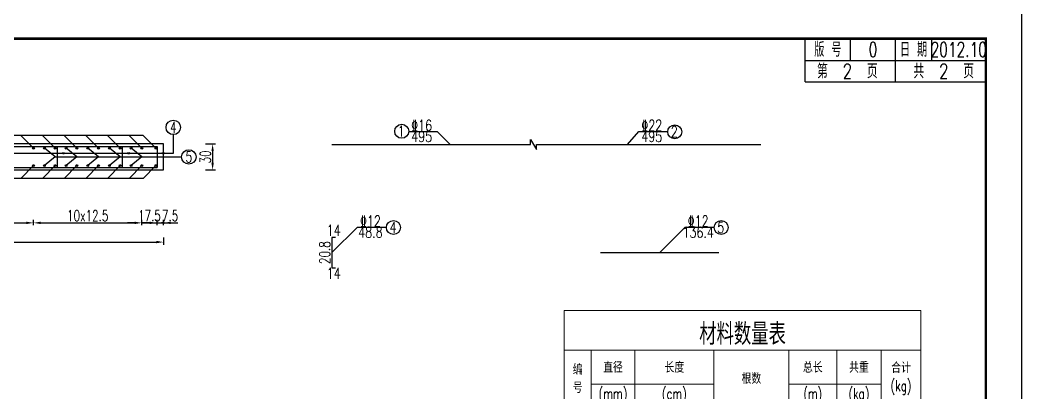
# Model space of a CAD drawing. Header units: millimetres. Extents: x -475 to 1205, y -1212 to 867.
# Drawn here: x -332.6 to -55.2, y -726.3 to -622.9 of the extents above; entities that cross this region are included whole.
import ezdxf
from ezdxf.enums import TextEntityAlignment as Align

# ---------------------------------------------------------------- set-up
doc = ezdxf.new("R2010")
doc.units = ezdxf.units.MM
doc.header["$LTSCALE"] = 0.25
doc.header["$PDMODE"] = 32
doc.header["$PDSIZE"] = 0.5
for name, color, linetype in [('1', 7, 'Continuous'), ('29', 6, 'Continuous'), ('图框', 7, 'Continuous'), ('文字', 7, 'Continuous'), ('标注', 4, 'Continuous'), ('次轮廓线', 7, 'Continuous'), ('表格', 7, 'Continuous')]:
    doc.layers.add(name, color=color, linetype=linetype)
doc.styles.add('DESIGN', font='romans9_.shx', dxfattribs={"width": 0.8, "bigfont": 'hztxt.shx'})
doc.styles.get("Standard").update_dxf_attribs({"font": 'simplex1.shx', "width": 0.7, "bigfont": 'hztxt.shx'})
doc.styles.add('text', font='romans__.shx', dxfattribs={"width": 0.8, "bigfont": 'hztxt.shx'})
doc.styles.add('数字', font='simplex1.shx', dxfattribs={"width": 0.8, "bigfont": 'hztxt.shx'})
doc.styles.add('钢筋', font='simplex1.shx', dxfattribs={"width": 0.8, "height": 2.2, "bigfont": 'hztxt.shx'})
doc.dimstyles.new('STANDARD-41.665', dxfattribs={"dimscale": 0, "dimtxt": 3, "dimasz": 2, "dimexe": 0.8, "dimexo": 1, "dimgap": 0.5, "dimtad": 1, "dimdec": 1, "dimlfac": 4.16665, "dimzin": 9, "dimdsep": 46, "dimtxsty": 'Standard', "dimcen": 0.5, "dimclrd": 256, "dimclre": 256, "dimclrt": 7, "dimadec": 0, "dimazin": 2, "dimtfac": 1, "dimtdec": 1, "dimtix": 1, "dimtmove": 2, "dimatfit": 3, "dimfxl": 0, "dimtolj": 1, "dimtzin": 0, "dimlwd": -1, "dimlwe": -1, "dimarcsym": 0})

# ---------------------------------------------------------------- blocks, each defined once
blk = doc.blocks.new('series')
at = {"width": 0.75}
for tag, height, p in [('页码', 4, (-35, -19)), ('图名', 5, (-220, -282)), ('图号', 5, (-20, -282))]:
    blk.add_attdef(tag, text='', height=height, dxfattribs=at).set_placement(p, align=Align.MIDDLE_CENTER)
blk = doc.blocks.new('123')
at = {"layer": '图框', "color": 2}
blk.add_lwpolyline([(370.03, 635.68), (370.03, 932.68), (-49.97, 932.68), (-49.97, 635.68)], close=True, dxfattribs=at)
blk = doc.blocks.new('*T737')
at = {"layer": 'Defpoints', "color": 8, "lineweight": 0}
for p, q in [((0, 0), (7.5, 0)), ((0, 0), (0, -11)), ((7.5, 0), (19.55, 0)), ((19.55, 0), (41.48, 0)), ((41.48, 0), (62.25, 0)), ((62.25, 0), (75.48, 0)), ((75.48, 0), (87.78, 0)), ((87.78, 0), (98.81, 0)), ((98.81, 0), (98.81, -11)), ((7.5, -20.42), (19.55, -20.42)), ((19.55, -20.42), (41.48, -20.42)), ((62.25, -20.42), (75.48, -20.42)), ((75.48, -20.42), (87.78, -20.42))]:
    blk.add_line(p, q, dxfattribs=at)
at = {"layer": '表格', "color": 1, "lineweight": 0}
for p, q in [((0, -11), (7.5, -11)), ((0, -11), (0, -20.42)), ((7.5, -11), (19.55, -11)), ((19.55, -11), (41.48, -11)), ((41.48, -11), (62.25, -11)), ((62.25, -11), (75.48, -11)), ((75.48, -11), (87.78, -11)), ((87.78, -11), (98.81, -11)), ((98.81, -11), (98.81, -20.42)), ((0, -20.42), (0, -26.62)), ((98.81, -20.42), (98.81, -26.62)), ((0, -26.62), (0, -32.62)), ((98.81, -26.62), (98.81, -32.62)), ((0, -32.62), (0, -38.62)), ((98.81, -32.62), (98.81, -38.62)), ((0, -38.62), (0, -44.95)), ((98.81, -38.62), (98.81, -44.95)), ((0, -44.95), (0, -50.62)), ((98.81, -44.95), (98.81, -50.62)), ((0, -50.62), (0, -56.29)), ((98.81, -50.62), (98.81, -56.29)), ((0, -56.29), (7.5, -56.29)), ((7.5, -56.29), (19.55, -56.29)), ((19.55, -56.29), (41.48, -56.29)), ((41.48, -56.29), (62.25, -56.29)), ((62.25, -56.29), (75.48, -56.29)), ((75.48, -56.29), (87.78, -56.29)), ((87.78, -56.29), (98.81, -56.29))]:
    blk.add_line(p, q, dxfattribs=at)
at = {"layer": '表格', "color": 2, "lineweight": 0}
for p, q in [((7.5, -11), (7.5, -20.42)), ((19.55, -11), (19.55, -20.42)), ((41.48, -11), (41.48, -20.42)), ((62.25, -11), (62.25, -20.42)), ((75.48, -11), (75.48, -20.42)), ((87.78, -11), (87.78, -20.42)), ((7.5, -20.42), (7.5, -26.62)), ((19.55, -20.42), (19.55, -26.62)), ((41.48, -20.42), (41.48, -26.62)), ((62.25, -20.42), (62.25, -26.62)), ((75.48, -20.42), (75.48, -26.62)), ((87.78, -20.42), (87.78, -26.62)), ((7.5, -26.62), (7.5, -32.62)), ((19.55, -26.62), (19.55, -32.62)), ((41.48, -26.62), (41.48, -32.62)), ((62.25, -26.62), (62.25, -32.62)), ((75.48, -26.62), (75.48, -32.62)), ((87.78, -26.62), (87.78, -32.62)), ((0, -32.62), (7.5, -32.62)), ((7.5, -32.62), (19.55, -32.62)), ((7.5, -32.62), (7.5, -38.62)), ((19.55, -32.62), (41.48, -32.62)), ((19.55, -32.62), (19.55, -38.62)), ((41.48, -32.62), (62.25, -32.62)), ((41.48, -32.62), (41.48, -38.62)), ((62.25, -32.62), (75.48, -32.62)), ((62.25, -32.62), (62.25, -38.62)), ((75.48, -32.62), (87.78, -32.62)), ((75.48, -32.62), (75.48, -38.62)), ((87.78, -32.62), (87.78, -38.62)), ((0, -38.62), (7.5, -38.62)), ((7.5, -38.62), (19.55, -38.62)), ((7.5, -38.62), (7.5, -44.95)), ((19.55, -38.62), (41.48, -38.62)), ((19.55, -38.62), (19.55, -44.95)), ((41.48, -38.62), (62.25, -38.62)), ((41.48, -38.62), (41.48, -44.95)), ((62.25, -38.62), (75.48, -38.62)), ((62.25, -38.62), (62.25, -44.95)), ((75.48, -38.62), (87.78, -38.62)), ((75.48, -38.62), (75.48, -44.95)), ((87.78, -38.62), (87.78, -44.95)), ((0, -44.95), (7.5, -44.95)), ((7.5, -44.95), (19.55, -44.95)), ((7.5, -44.95), (7.5, -50.62)), ((19.55, -44.95), (41.48, -44.95)), ((19.55, -44.95), (19.55, -50.62)), ((41.48, -44.95), (62.25, -44.95)), ((41.48, -44.95), (41.48, -50.62)), ((62.25, -44.95), (75.48, -44.95)), ((62.25, -44.95), (62.25, -50.62)), ((75.48, -44.95), (87.78, -44.95)), ((75.48, -44.95), (75.48, -50.62)), ((87.78, -44.95), (87.78, -50.62)), ((0, -50.62), (7.5, -50.62)), ((7.5, -50.62), (19.55, -50.62)), ((7.5, -50.62), (7.5, -56.29)), ((19.55, -50.62), (41.48, -50.62)), ((19.55, -50.62), (19.55, -56.29)), ((41.48, -50.62), (62.25, -50.62)), ((41.48, -50.62), (41.48, -56.29)), ((62.25, -50.62), (75.48, -50.62)), ((62.25, -50.62), (62.25, -56.29)), ((75.48, -50.62), (87.78, -50.62)), ((75.48, -50.62), (75.48, -56.29)), ((87.78, -50.62), (87.78, -56.29))]:
    blk.add_line(p, q, dxfattribs=at)
at = {"layer": '表格', "lineweight": 0}
for p, q in [((0, -26.62), (7.5, -26.62)), ((7.5, -26.62), (19.55, -26.62)), ((19.55, -26.62), (41.48, -26.62)), ((62.25, -26.62), (75.48, -26.62)), ((75.48, -26.62), (87.78, -26.62)), ((87.78, -26.62), (98.81, -26.62))]:
    blk.add_line(p, q, dxfattribs=at)
at = {"layer": '表格', "color": 7, "lineweight": 0}
blk.add_line((41.48, -26.62), (62.25, -26.62), dxfattribs=at)
at = {"layer": '表格', "color": 1, "insert": (49.41, -9.5), "char_height": 6, "width": 95.8117, "attachment_point": 8, "style": 'DESIGN'}
blk.add_mtext('材料数量表', dxfattribs=at)
at = {"layer": '表格', "color": 0, "char_height": 3, "attachment_point": 5}
for s, insert, width in [('直径', (13.53, -15.71), 9.0506), ('长度', (30.52, -15.71), 18.9302), ('总长', (68.86, -15.71), 10.232), ('共重', (81.63, -15.71), 9.3035), ('合计\\P(kg)', (93.3, -18.81), 8.0303), ('编号', (3.75, -18.81), 4.5), ('根数', (51.86, -18.81), 17.7651), ('(mm)', (13.53, -23.52), 9.0506), ('(cm)', (30.52, -23.52), 18.9302), ('(m)', (68.86, -23.52), 10.232), ('(kg)', (81.63, -23.52), 9.3035), ('\x8416', (13.53, -29.62), 9.0506), ('\x8422', (13.53, -35.62), 9.0506)]:
    blk.add_mtext(s, dxfattribs=dict(at, insert=insert, width=width))
at = {"layer": '表格', "color": 0, "char_height": 2, "attachment_point": 5, "style": 'text'}
for s, insert, width in [('1', (3.75, -29.62), 4.5), ('495', (30.52, -29.62), 18.9302), ('8x24+4x26', (51.86, -29.62), 17.7651), ('1465.2', (68.86, -29.62), 10.232), ('2315.0', (81.63, -29.62), 9.3035), ('2', (3.75, -35.62), 4.5), ('495', (30.52, -35.62), 18.9302), ('8x18+4x20', (51.86, -35.62), 17.7651), ('1108.8', (68.86, -35.62), 10.232), ('3304.2', (81.63, -35.62), 9.3035), ('3', (3.75, -41.79), 4.5), ('{\\L%%C}12', (13.53, -41.79), 9.0506), ('698.2(792.6)', (30.52, -41.79), 18.9302), ('8x42+4x42', (51.86, -41.79), 17.7651), ('3677.5', (68.86, -41.79), 10.232), ('3265.6', (81.63, -41.79), 9.3035), ('{\\T0.8;10216}', (93.3, -41.45), 8.0303), ('4', (3.75, -47.79), 4.5), ('{\\L%%C}12', (13.53, -47.79), 9.0506), ('48.8', (30.52, -47.79), 18.9302), ('12x66', (51.86, -47.79), 17.7651), ('386.5', (68.86, -47.79), 10.232), ('343.2', (81.63, -47.79), 9.3035), ('5', (3.75, -53.45), 4.5), ('{\\L%%C}12', (13.53, -53.45), 9.0506), ('136.4', (30.52, -53.45), 18.9302), ('12x68', (51.86, -53.45), 17.7651), ('1113.0', (68.86, -53.45), 10.232), ('988.4', (81.63, -53.45), 9.3035)]:
    blk.add_mtext(s, dxfattribs=dict(at, insert=insert, width=width))
blk = doc.blocks.new('*D748')
at = {"layer": 'Defpoints', "color": 0}
for p in [(-328.88, -679.14), (-376.88, -680.8), (-328.88, -680.8)]:
    blk.add_point(p, dxfattribs=at)
at = {"layer": '标注'}
for p, q in [((-376.88, -679.8), (-376.88, -678.34)), ((-374.88, -679.14), (-330.88, -679.14)), ((-328.88, -679.8), (-328.88, -678.34))]:
    blk.add_line(p, q, dxfattribs=at)
for points in [[(-374.88, -678.8), (-374.88, -679.47), (-376.88, -679.14)], [(-330.88, -678.8), (-330.88, -679.47), (-328.88, -679.14)]]:
    blk.add_solid(points, dxfattribs=at)
at = {"layer": '标注', "color": 7, "insert": (-352.88, -677.14), "char_height": 3, "attachment_point": 5}
blk.add_mtext('\\A1;8x25', dxfattribs=at)
blk = doc.blocks.new('*D749')
at = {"layer": 'Defpoints', "color": 0}
for p in [(-298.88, -679.14), (-328.88, -680.8), (-298.88, -680.8)]:
    blk.add_point(p, dxfattribs=at)
at = {"layer": '标注'}
for p, q in [((-328.88, -679.8), (-328.88, -678.34)), ((-326.88, -679.14), (-300.88, -679.14)), ((-298.88, -679.8), (-298.88, -678.34))]:
    blk.add_line(p, q, dxfattribs=at)
for points in [[(-326.88, -678.8), (-326.88, -679.47), (-328.88, -679.14)], [(-300.88, -678.8), (-300.88, -679.47), (-298.88, -679.14)]]:
    blk.add_solid(points, dxfattribs=at)
at = {"layer": '标注', "color": 7, "insert": (-313.88, -677.14), "char_height": 3, "attachment_point": 5}
blk.add_mtext('\\A1;10x12.5', dxfattribs=at)
blk = doc.blocks.new('*D750')
at = {"layer": 'Defpoints', "color": 0}
for p in [(-294.69, -679.14), (-298.88, -680.8), (-294.69, -680.8)]:
    blk.add_point(p, dxfattribs=at)
at = {"layer": '标注'}
for p, q in [((-300.88, -679.14), (-302.88, -679.14)), ((-298.88, -679.8), (-298.88, -678.34)), ((-298.88, -679.14), (-294.69, -679.14)), ((-294.69, -679.8), (-294.69, -678.34)), ((-292.69, -679.14), (-290.69, -679.14))]:
    blk.add_line(p, q, dxfattribs=at)
for points in [[(-300.88, -678.8), (-300.88, -679.47), (-298.88, -679.14)], [(-292.69, -678.8), (-292.69, -679.47), (-294.69, -679.14)]]:
    blk.add_solid(points, dxfattribs=at)
at = {"layer": '标注', "color": 7, "insert": (-296.78, -677.14), "char_height": 3, "attachment_point": 5}
blk.add_mtext('\\A1;17.5', dxfattribs=at)
blk = doc.blocks.new('*D751')
at = {"layer": 'Defpoints', "color": 0}
for p in [(-292.88, -679.14), (-294.69, -680.8), (-292.88, -680.8)]:
    blk.add_point(p, dxfattribs=at)
at = {"layer": '标注'}
for p, q in [((-296.69, -679.14), (-298.69, -679.14)), ((-294.69, -679.8), (-294.69, -678.34)), ((-294.69, -679.14), (-292.88, -679.14)), ((-292.88, -679.8), (-292.88, -678.34)), ((-290.88, -679.14), (-288.88, -679.14))]:
    blk.add_line(p, q, dxfattribs=at)
for points in [[(-296.69, -678.8), (-296.69, -679.47), (-294.69, -679.14)], [(-290.88, -678.8), (-290.88, -679.47), (-292.88, -679.14)]]:
    blk.add_solid(points, dxfattribs=at)
at = {"layer": '标注', "color": 7, "insert": (-291.05, -677.14), "char_height": 3, "attachment_point": 5}
blk.add_mtext('\\A1;7.5', dxfattribs=at)
blk = doc.blocks.new('*D752')
at = {"layer": 'Defpoints', "color": 0}
for p in [(-412.88, -682.21), (-292.88, -682.21), (-292.88, -684.46)]:
    blk.add_point(p, dxfattribs=at)
at = {"layer": '标注'}
for p, q in [((-412.88, -683.21), (-412.88, -685.26)), ((-410.88, -684.46), (-294.88, -684.46)), ((-292.88, -683.21), (-292.88, -685.26))]:
    blk.add_line(p, q, dxfattribs=at)
for points in [[(-410.88, -684.12), (-410.88, -684.79), (-412.88, -684.46)], [(-294.88, -684.12), (-294.88, -684.79), (-292.88, -684.46)]]:
    blk.add_solid(points, dxfattribs=at)
at = {"layer": '标注', "color": 7, "insert": (-352.88, -682.46), "char_height": 3, "attachment_point": 5}
blk.add_mtext('\\A1;500', dxfattribs=at)
blk = doc.blocks.new('*D762')
at = {"layer": 'Defpoints', "color": 0}
for p in [(-292.88, -657.26), (-292.88, -664.46), (-279.29, -664.46)]:
    blk.add_point(p, dxfattribs=at)
at = {"layer": '标注'}
for p, q in [((-281.29, -657.26), (-278.49, -657.26)), ((-279.29, -659.26), (-279.29, -662.46)), ((-281.29, -664.46), (-278.49, -664.46))]:
    blk.add_line(p, q, dxfattribs=at)
for points in [[(-279.62, -659.26), (-278.96, -659.26), (-279.29, -657.26)], [(-279.62, -662.46), (-278.96, -662.46), (-279.29, -664.46)]]:
    blk.add_solid(points, dxfattribs=at)
at = {"layer": '标注', "color": 7, "insert": (-281.29, -660.86), "char_height": 3, "attachment_point": 5, "rotation": 90}
blk.add_mtext('\\A1;30', dxfattribs=at)

msp = doc.modelspace()

# ---------------------------------------------------------------- linework, layer by layer
at = {"const_width": 0.7}
msp.add_lwpolyline([(-65.166, -628.085), (-445.166, -628.085), (-445.166, -905.085), (-65.166, -905.085), (-65.166, -628.085)], dxfattribs=at)
at = {"layer": '1'}
for p, q in [((-292.877, -657.257), (-412.877, -657.257)), ((-292.877, -664.457), (-292.877, -657.257)), ((-412.877, -664.457), (-292.877, -664.457))]:
    msp.add_line(p, q, dxfattribs=at)
for centre, radius in [((-328.877, -658.457), 0.25), ((-328.877, -658.457), 0.15), ((-328.877, -658.457), 0.05), ((-325.877, -658.457), 0.25), ((-325.877, -658.457), 0.15), ((-325.877, -658.457), 0.05), ((-322.877, -658.457), 0.25), ((-322.877, -658.457), 0.15), ((-322.877, -658.457), 0.05), ((-319.877, -658.457), 0.25), ((-319.877, -658.457), 0.15), ((-319.877, -658.457), 0.05), ((-316.877, -658.457), 0.25), ((-316.877, -658.457), 0.15), ((-316.877, -658.457), 0.05), ((-313.877, -658.457), 0.25), ((-313.877, -658.457), 0.15), ((-313.877, -658.457), 0.05), ((-310.877, -658.457), 0.25), ((-310.877, -658.457), 0.15), ((-310.877, -658.457), 0.05), ((-307.877, -658.457), 0.25), ((-307.877, -658.457), 0.15), ((-307.877, -658.457), 0.05), ((-304.877, -658.457), 0.25), ((-304.877, -658.457), 0.15), ((-304.877, -658.457), 0.05), ((-301.877, -658.457), 0.25), ((-301.877, -658.457), 0.15), ((-301.877, -658.457), 0.05), ((-298.877, -658.457), 0.25), ((-298.877, -658.457), 0.15), ((-298.877, -658.457), 0.05), ((-294.976, -658.457), 0.25), ((-294.976, -658.457), 0.15), ((-294.976, -658.457), 0.05), ((-328.877, -663.257), 0.25), ((-328.877, -663.257), 0.15), ((-325.877, -663.257), 0.25), ((-325.877, -663.257), 0.15), ((-322.877, -663.257), 0.25), ((-322.877, -663.257), 0.15), ((-319.877, -663.257), 0.25), ((-319.877, -663.257), 0.15), ((-316.877, -663.257), 0.25), ((-316.877, -663.257), 0.15), ((-313.877, -663.257), 0.25), ((-313.877, -663.257), 0.15), ((-310.877, -663.257), 0.25), ((-310.877, -663.257), 0.15), ((-307.877, -663.257), 0.25), ((-307.877, -663.257), 0.15), ((-304.877, -663.257), 0.25), ((-304.877, -663.257), 0.15), ((-301.877, -663.257), 0.25), ((-301.877, -663.257), 0.15), ((-298.877, -663.257), 0.25), ((-298.877, -663.257), 0.15), ((-294.976, -663.257), 0.25), ((-294.976, -663.257), 0.15), ((-328.877, -663.257), 0.05), ((-325.877, -663.257), 0.05), ((-322.877, -663.257), 0.05), ((-319.877, -663.257), 0.05), ((-316.877, -663.257), 0.05), ((-313.877, -663.257), 0.05), ((-310.877, -663.257), 0.05), ((-307.877, -663.257), 0.05), ((-304.877, -663.257), 0.05), ((-301.877, -663.257), 0.05), ((-298.877, -663.257), 0.05), ((-294.976, -663.257), 0.05)]:
    msp.add_circle(centre, radius, dxfattribs=at)
at = {"layer": '29'}
for p, q in [((-191.277, -655.985), (-189.619, -658.799)), ((-191.277, -657.392), (-191.277, -655.985)), ((-189.619, -658.799), (-189.619, -657.392)), ((-322.309, -657.957), (-322.309, -663.757)), ((-304.302, -657.957), (-304.302, -663.757)), ((-294.688, -657.957), (-294.688, -663.757))]:
    msp.add_line(p, q, dxfattribs=at)
for points in [[(-246.235, -657.392), (-191.277, -657.392)], [(-189.619, -657.392), (-127.435, -657.392)], [(-411.065, -657.957), (-294.688, -657.957)], [(-411.065, -663.757), (-294.688, -663.757)], [(-245.235, -683.192), (-246.235, -683.192)], [(-246.235, -683.192), (-246.235, -691.592)], [(-171.835, -687.392), (-139.108, -687.392)], [(-246.235, -691.592), (-245.235, -691.592)]]:
    msp.add_lwpolyline(points, dxfattribs=at)
at = {"layer": '标注'}
for p, q in [((-290.139, -659.848), (-290.139, -654.669)), ((-224.988, -653.791), (-217.126, -653.791)), ((-217.126, -653.791), (-213.499, -657.392)), ((-164.417, -657.392), (-161.258, -653.791)), ((-161.258, -653.791), (-153.396, -653.791)), ((-302.412, -654.921), (-416.412, -654.921)), ((-328.877, -658.457), (-332.412, -654.921)), ((-322.877, -658.457), (-326.412, -654.921)), ((-316.877, -658.457), (-320.412, -654.921)), ((-310.877, -658.457), (-314.412, -654.921)), ((-304.877, -658.457), (-308.412, -654.921)), ((-298.512, -654.921), (-304.224, -654.921)), ((-298.877, -658.457), (-302.412, -654.921)), ((-294.976, -658.457), (-298.512, -654.921)), ((-411.065, -659.848), (-290.139, -659.848)), ((-322.877, -660.857), (-325.877, -658.457)), ((-316.877, -660.857), (-319.877, -658.457)), ((-310.877, -660.857), (-313.877, -658.457)), ((-304.877, -660.857), (-307.877, -658.457)), ((-298.877, -660.857), (-301.877, -658.457)), ((-322.877, -660.857), (-325.877, -663.257)), ((-322.877, -660.857), (-287.877, -660.857)), ((-316.877, -660.857), (-319.877, -663.257)), ((-310.877, -660.857), (-313.877, -663.257)), ((-304.877, -660.857), (-307.877, -663.257)), ((-298.877, -660.857), (-301.877, -663.257)), ((-328.877, -663.257), (-332.412, -666.792)), ((-322.877, -663.257), (-326.412, -666.792)), ((-316.877, -663.257), (-320.412, -666.792)), ((-310.877, -663.257), (-314.412, -666.792)), ((-304.877, -663.257), (-308.412, -666.792)), ((-298.877, -663.257), (-302.412, -666.792)), ((-294.976, -663.257), (-298.512, -666.792)), ((-302.412, -666.792), (-416.412, -666.792)), ((-298.512, -666.792), (-304.224, -666.792)), ((-246.235, -687.392), (-239.164, -680.321)), ((-239.164, -680.321), (-231.302, -680.321)), ((-155.472, -687.392), (-148.4, -680.321)), ((-148.4, -680.321), (-140.538, -680.321))]:
    msp.add_line(p, q, dxfattribs=at)
for centre, radius in [((-290.176, -652.669), 2), ((-226.924, -653.757), 1.936), ((-151.323, -653.902), 1.936), ((-285.877, -660.857), 2), ((-229.229, -680.432), 1.936), ((-138.465, -680.432), 1.936)]:
    msp.add_circle(centre, radius, dxfattribs=at)
for points in [[(-320.309, -659.514), (-320.309, -660.181), (-322.309, -659.848)], [(-302.302, -659.514), (-302.302, -660.181), (-304.302, -659.848)], [(-292.688, -659.514), (-292.688, -660.181), (-294.688, -659.848)]]:
    msp.add_solid(points, dxfattribs=at)
at = {"layer": '次轮廓线'}
for p, q in [((-115.166, -640.085), (-115.166, -628.085)), ((-102.666, -634.085), (-102.666, -628.085)), ((-90.166, -634.085), (-90.166, -628.085)), ((-80.166, -634.085), (-80.166, -628.085)), ((-115.166, -634.085), (-65.166, -634.085)), ((-90.166, -640.085), (-90.166, -634.085)), ((-115.166, -640.085), (-65.166, -640.085))]:
    msp.add_line(p, q, dxfattribs=at)

# ---------------------------------------------------------------- block references
ref = msp.add_blockref('series', (-55.166, -618.085))
ref.add_attrib('页码', '第  2  页    共  2  页', dxfattribs={"height": 4, "width": 0.75}).set_placement((-90.166, -637.085), align=Align.MIDDLE_CENTER)
ref.add_attrib('图名', 'K0+578箱涵搭板设计图', dxfattribs={"height": 5, "width": 0.75}).set_placement((-275.166, -900.085), align=Align.MIDDLE_CENTER)
ref.add_attrib('图号', 'S4-8-4', dxfattribs={"height": 4.8, "width": 0.7}).set_placement((-75.166, -900.085), align=Align.MIDDLE_CENTER)
msp.add_blockref('*T737', (-181.943, -703.465))
at = {"layer": '标注'}
msp.add_blockref('123', (-425.191, -1550.766), dxfattribs=at)

# ---------------------------------------------------------------- texts
at = {"layer": '文字', "width": 0.7}
for s, p in [('版 号', (-108.916, -631.085)), ('0', (-96.416, -631.085)), ('日 期', (-85.166, -631.085)), ('2012.10', (-72.666, -631.085))]:
    msp.add_text(s, height=4, dxfattribs=at).set_placement(p, align=Align.MIDDLE_CENTER)
for s, p in [('4', (-290.176, -652.669)), ('5', (-285.877, -660.857))]:
    msp.add_text(s, height=3, dxfattribs=at).set_placement(p, align=Align.MIDDLE)
at = {"layer": '文字', "width": 0.75}
for s, style, p in [('%%13216', '钢筋', (-221.411, -652.105)), ('%%13222', '钢筋', (-157.682, -652.105)), ('1', '数字', (-227.038, -653.73)), ('495', '数字', (-221.411, -655.192)), ('495', '数字', (-157.682, -655.192)), ('2', '数字', (-151.437, -653.875)), ('%%13212', '钢筋', (-235.587, -678.635)), ('4', '数字', (-229.343, -680.405)), ('%%13212', '钢筋', (-144.824, -678.635)), ('5', '数字', (-138.579, -680.405)), ('48.8', '数字', (-235.587, -681.723)), ('136.4', '数字', (-144.824, -681.723))]:
    msp.add_text(s, height=3, dxfattribs=dict(at, style=style)).set_placement(p, align=Align.MIDDLE)
at = {"layer": '文字', "style": '数字', "width": 0.75}
for p in [(-245.735, -682.692), (-245.735, -694.622)]:
    msp.add_text('14', height=3, dxfattribs=at).set_placement(p, align=Align.CENTER)
at = {"layer": '文字', "width": 0.7}
msp.add_text('20.8', height=3, rotation=90, dxfattribs=at).set_placement((-246.735, -687.392), align=Align.CENTER)

# ---------------------------------------------------------------- dimensions: what is measured, and where the dimension line sits
at = {"layer": '标注'}
dim = msp.add_linear_dim(base=(-279.29, -664.457), p1=(-292.877, -657.257), p2=(-292.877, -664.457), angle=90, dimstyle='STANDARD-41.665', override={"dimscale": 1}, dxfattribs=at)
dim.commit()
dim.dimension.update_dxf_attribs({"geometry": '*D762', "text_midpoint": (-281.29, -660.857)})
for base, p1, p2, text, picture, middle in [((-328.877, -679.138), (-376.877, -680.802), (-328.877, -680.802), '8x25', '*D748', (-352.877, -677.138)), ((-298.877, -679.138), (-328.877, -680.802), (-298.877, -680.802), '10x12.5', '*D749', (-313.877, -677.138))]:
    dim = msp.add_linear_dim(base=base, p1=p1, p2=p2, text=text, dimstyle='STANDARD-41.665', override={"dimscale": 1}, dxfattribs=at)
    dim.commit()
    dim.dimension.update_dxf_attribs({"geometry": picture, "text_midpoint": middle})
for base, p1, p2, picture, middle in [((-294.688, -679.138), (-298.877, -680.802), (-294.688, -680.802), '*D750', (-296.783, -677.138)), ((-292.877, -684.457), (-412.877, -682.207), (-292.877, -682.208), '*D752', (-352.877, -682.457))]:
    dim = msp.add_linear_dim(base=base, p1=p1, p2=p2, dimstyle='STANDARD-41.665', override={"dimscale": 1}, dxfattribs=at)
    dim.commit()
    dim.dimension.update_dxf_attribs({"geometry": picture, "text_midpoint": middle})
dim = msp.add_linear_dim(base=(-292.877, -679.138), p1=(-294.688, -680.802), p2=(-292.877, -680.802), dimstyle='STANDARD-41.665', override={"dimscale": 1}, dxfattribs=at)
dim.commit()
dim.dimension.update_dxf_attribs({"geometry": '*D751', "text_midpoint": (-291.049, -677.138), "dimtype": 160})

doc.saveas('drawing.dxf')
